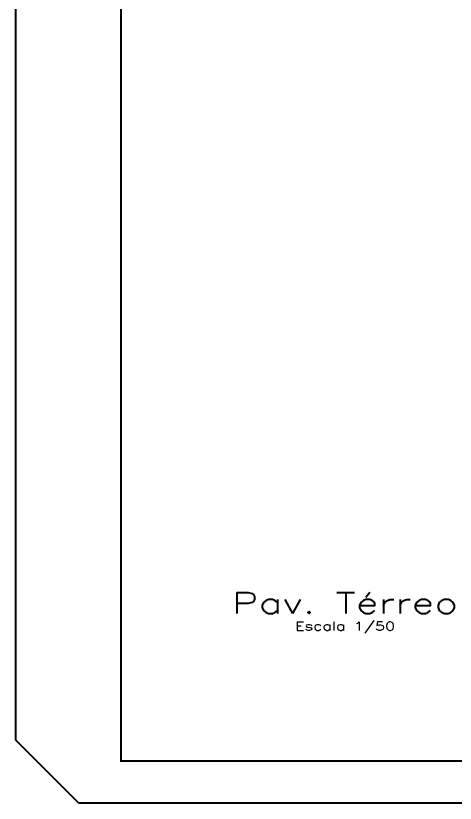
# Model space of a CAD drawing. Extents: x 241 to 398, y 106 to 179.
# Drawn here: x 240.77 to 245.99, y 105.58 to 114.92 of the extents above; entities that cross this region are included whole.
import ezdxf
from ezdxf.enums import TextEntityAlignment as Align

# ---------------------------------------------------------------- set-up
doc = ezdxf.new("R2010")
doc.units = 0
doc.layers.get('0').update_dxf_attribs({"linetype": 'CONTINUOUS'})
doc.layers.add('ESPEC', color=7, linetype='CONTINUOUS')
doc.styles.add('REGUA200', font='romans.shx', dxfattribs={"width": 1.4})
doc.styles.add('REGUA80', font='romans.shx', dxfattribs={"width": 1.4})

# ---------------------------------------------------------------- blocks, each defined once
blk = doc.blocks.new('TITUL2')
at = {"color": 6, "style": 'REGUA200', "width": 1.4}
blk.add_attdef('TITULO', text='', height=5, dxfattribs=at).set_placement((0, 0), align=Align.CENTER)
at = {"color": 0, "style": 'REGUA80', "width": 1.4}
blk.add_attdef('ESCALA', text='', height=2, dxfattribs=at).set_placement((0, -4), align=Align.CENTER)

msp = doc.modelspace()

# ---------------------------------------------------------------- linework, layer by layer
for p, q in [((240.774, 106.3321), (240.774, 119.7103)), ((241.524, 105.5821), (240.774, 106.3321)), ((279.1371, 105.5821), (241.524, 105.5821))]:
    msp.add_line(p, q)
at = {"const_width": 0.0236}
msp.add_lwpolyline([(242.024, 139.7921), (278.6371, 139.7921), (278.6371, 106.0821), (242.024, 106.0821)], close=True, dxfattribs=at)

# ---------------------------------------------------------------- block references
at = {"layer": 'ESPEC', "xscale": 0.05, "yscale": 0.05, "zscale": 0.05}
msp.add_blockref('TITUL2', (244.6794, 107.8329, -3.35), dxfattribs=at).add_auto_attribs({'TITULO': 'Pav. Térreo', 'ESCALA': 'Escala 1/50'})

doc.saveas('drawing.dxf')
